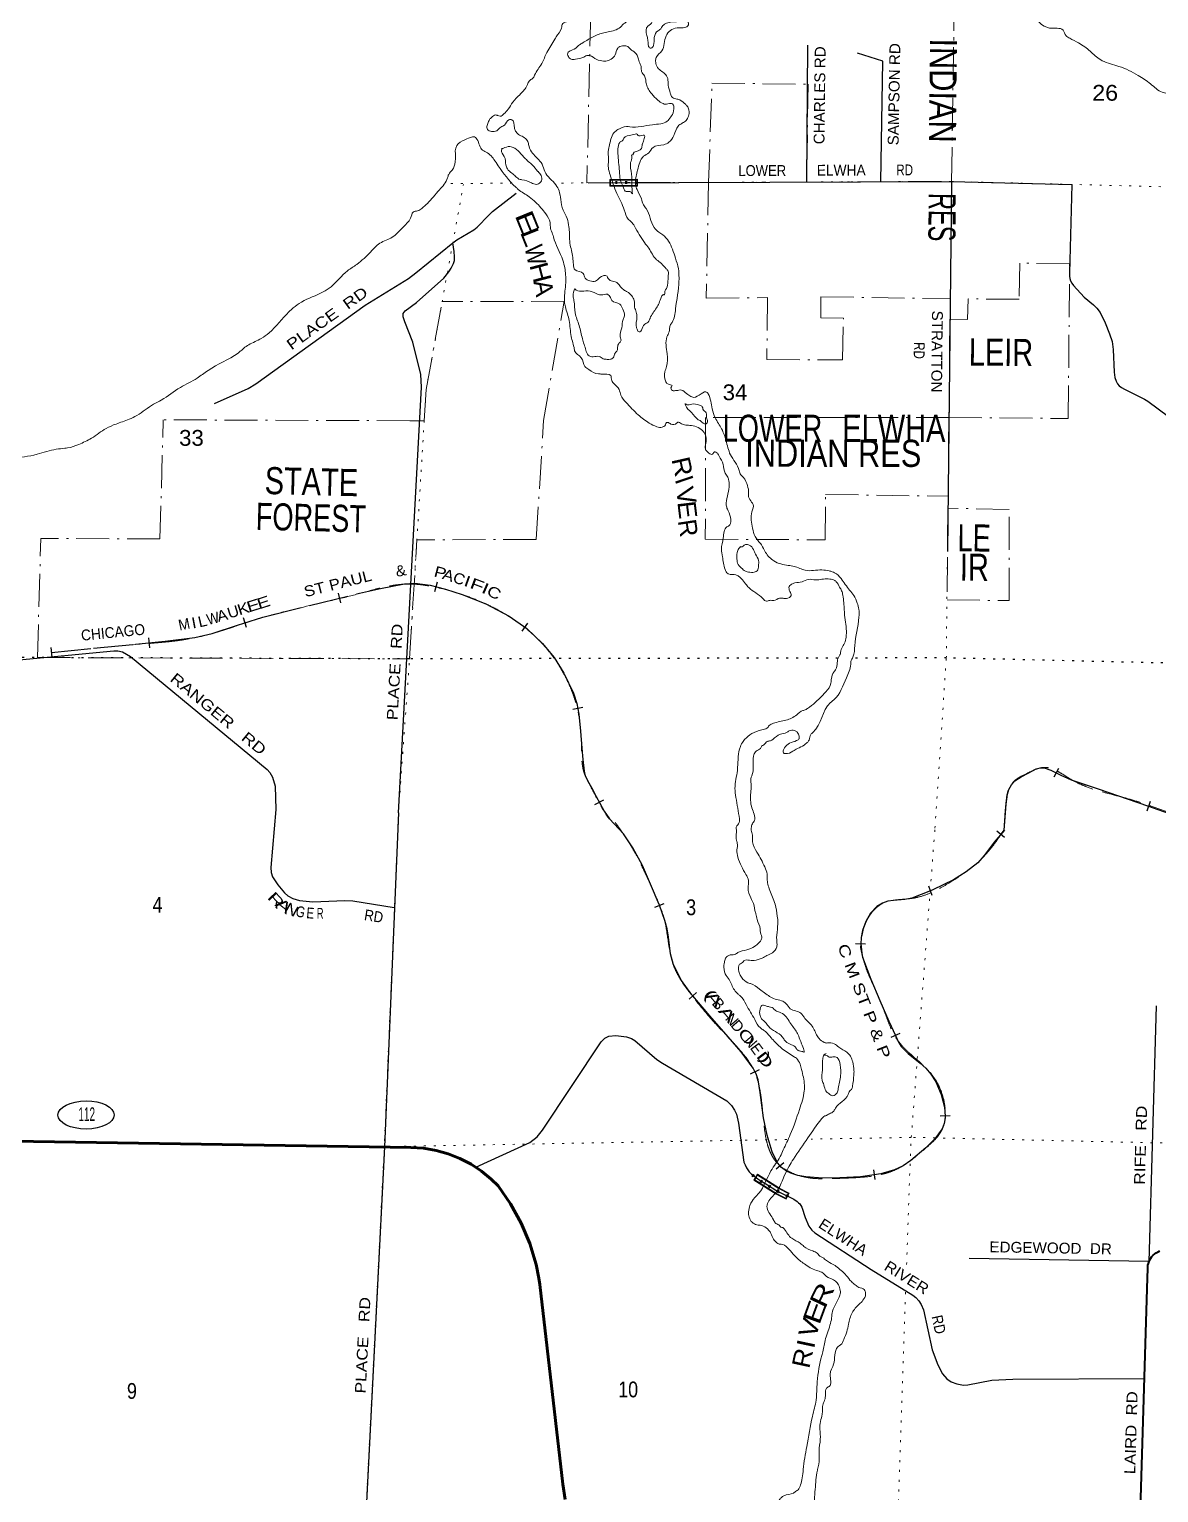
# Model space of a CAD drawing. Header units: feet. Extents: x -739708 to -488887, y 188754 to 379550.
# Drawn here: x -636393 to -623874, y 230921 to 247142 of the extents above; entities that cross this region are included whole.
import ezdxf
from ezdxf.enums import TextEntityAlignment as Align

# ---------------------------------------------------------------- set-up
doc = ezdxf.new("R2010")
doc.units = ezdxf.units.FT
doc.header["$LTSCALE"] = 73
for name, pattern in [('DOT_DASHED', [7.7, 5, -1.2, 0.3, -1.2]), ('DOTTED', [1.5, 0.3, -1.2]), ('LONG_DASHED', [7.5, 6, -1.5])]:
    doc.linetypes.add(name, pattern=pattern)
for name, color, linetype, lineweight in [('17', 7, 'Continuous', 25), ('23', 7, 'Continuous', 70), ('26', 7, 'Continuous', 40), ('29', 7, 'Continuous', 25), ('31', 7, 'Continuous', 13), ('34', 7, 'Continuous', 13), ('39', 7, 'Continuous', 13), ('44', 7, 'DOT_DASHED', 13), ('6', 7, 'DOTTED', 25), ('63', 7, 'Continuous', 25), ('7', 7, 'DOTTED', 13)]:
    doc.layers.add(name, color=color, linetype=linetype, lineweight=lineweight)
for name, color, linetype in [('27', 7, 'Continuous'), ('30', 7, 'Continuous'), ('41', 7, 'Continuous')]:
    doc.layers.add(name, color=color, linetype=linetype)

msp = doc.modelspace()

# ---------------------------------------------------------------- linework, layer by layer
at = {"layer": '17'}
msp.add_ellipse((-635763.08, 235107.96), major_axis=(311.6, 1.27), ratio=0.500121, dxfattribs=at)
at = {"layer": '23'}
msp.add_lwpolyline([(-630451.92, 230844.56), (-630480.54, 231015.92), (-630735.48, 233229.62), (-630743.29, 233297.41), (-630775.73, 233452.23), (-630845.97, 233685.08), (-630940.17, 233909.31), (-631057.28, 234122.47), (-631196.04, 234322.21), (-631271.46, 234396.94), (-631379.31, 234485.72), (-631495.85, 234562.74), (-631619.8, 234627.16), (-631749.81, 234678.26), (-631884.45, 234715.5), (-632022.24, 234738.45), (-632161.68, 234746.88), (-632392.7, 234750.59), (-636578.51, 234817.74)], dxfattribs=at)
at = {"layer": '26'}
msp.add_lwpolyline([(-623817.95, 228889.2), (-624054.87, 229410.51), (-624074.45, 229473.25), (-624094.89, 229567.16), (-624105.41, 229662.7), (-624105.88, 229758.81), (-623998.81, 233302.82), (-623995.81, 233402.17), (-623995.52, 233421.34), (-623993.06, 233442.67), (-623988.39, 233463.63), (-623981.55, 233483.98), (-623972.63, 233503.51), (-623961.71, 233522), (-623948.91, 233539.25), (-623934.39, 233555.07), (-623918.29, 233569.28), (-623900.79, 233581.73), (-623882.09, 233592.28), (-623862.39, 233600.82)], dxfattribs=at)
at = {"layer": '29'}
for p, q in [((-627774.61, 245449.4), (-627762.24, 246967.59)), ((-626170.88, 245455.33), (-626216.03, 241354.89)), ((-623901.66, 236318.69), (-623985.29, 233482.07)), ((-625976.1, 233520.34), (-623985.18, 233485.83))]:
    msp.add_line(p, q, dxfattribs=at)
for points in [[(-626955.2, 245452.15), (-626931.3, 246788.14), (-627213.32, 246875.61)], [(-630197.86, 245440.96), (-626170.5, 245455.32), (-624836.26, 245422.25), (-624864.82, 244439.38), (-624864.63, 244407.34), (-624861.2, 244381.43), (-624851.24, 244353.36), (-624837.67, 244328.91), (-624819, 244303.76), (-624699.54, 244174.17), (-624598.32, 244088.06), (-624559.81, 244050.07), (-624524.12, 244001.13), (-624467.35, 243889.06), (-624418.17, 243767.33), (-624391.09, 243682.42), (-624378.45, 243591.64), (-624366.88, 243340.4), (-624359.88, 243283.11), (-624347.31, 243241.53), (-624330.93, 243210.67), (-624312.83, 243190.75), (-624285.68, 243172.64), (-624252.96, 243152.74), (-624032.31, 243044.07), (-623994.61, 243021.52), (-623765.52, 242848.91)], [(-631699.24, 244776.85), (-631653.83, 244809.64), (-631465.95, 244917.71), (-631426.83, 244947.42), (-631299.37, 245083.34), (-631257.13, 245122.68), (-630996.59, 245326.36)], [(-634340.28, 242992.81), (-633966.63, 243160), (-633879.82, 243211.24), (-632669.54, 244082.49), (-632187.54, 244380.83), (-632107.83, 244440.99), (-631699.24, 244776.85)], [(-632300.93, 238455.39), (-632044.56, 243174.89), (-632053.87, 243316.39), (-632141.84, 243675.31), (-632228.33, 243899.75), (-632249.24, 243953.16), (-632249.24, 243990.4), (-632226.17, 244020.16), (-632099.83, 244112.21), (-631797.3, 244383.73), (-631743.14, 244452.15), (-631717.09, 244493.11), (-631691.97, 244545.25), (-631680.81, 244580.63), (-631679.87, 244619.72), (-631683.42, 244678.77), (-631699.24, 244776.85)], [(-636502.9, 240153.45), (-635455.16, 240251.71), (-635410.5, 240251.71), (-635358.4, 240240.54), (-635269.37, 240189.09), (-633755.19, 238936.72), (-633724.74, 238903.71), (-633696.34, 238853.33), (-633667.94, 238754.44), (-633658, 238493.81)], [(-633658, 238493.81), (-633716.09, 237849.94), (-633710.42, 237796.15), (-633695.45, 237747.46), (-633639.27, 237657.53), (-633564.44, 237571.43), (-633526.03, 237538.13), (-633470.98, 237508.57), (-633396.01, 237485.28), (-633322.01, 237476.33), (-633249.37, 237472.22), (-632893.98, 237486.13), (-632804.61, 237481.54), (-632349.78, 237407.77)], [(-632300.93, 238455.39), (-632455.58, 234756.76), (-632710.1, 229721.04)], [(-631444.18, 234528.59), (-630845.8, 234804.33), (-630761.86, 234865.37), (-630703.63, 234938.44), (-630054.25, 235919.15), (-630015.13, 235959.04), (-629968.34, 235981.51), (-629889.84, 235988.56), (-629773.7, 235974.01), (-629719.43, 235955.29), (-629680.82, 235932.55), (-629438.7, 235723.07), (-629374.95, 235683.55), (-628662.7, 235264.8), (-628609.62, 235213.69), (-628575.93, 235161.26), (-628553.48, 235116.31), (-628533.3, 235016.83), (-628471.26, 234584.55), (-628459.72, 234554.14), (-628443.06, 234520.8), (-628412.93, 234476.41), (-628388.75, 234452.05), (-628318.41, 234401.49), (-628283.78, 234379.02), (-628209.84, 234332.19), (-628117.19, 234276.01), (-628055.42, 234242.29), (-627919.03, 234176.22), (-627881.6, 234150), (-627865.44, 234135.54), (-627853.28, 234121.49), (-627829.2, 234086.33), (-627792.53, 233972.52), (-627750.6, 233876.58), (-627720.65, 233831.64), (-627686.99, 233803.32), (-627060.63, 233397.03), (-626601.34, 233111.63), (-626566.85, 233086.3), (-626533.17, 233046.97), (-626506.97, 233007.64), (-626481.6, 232948.03), (-626385.78, 232504.77), (-626321.69, 232337.21), (-626271.15, 232237.96), (-626222.39, 232181.74), (-626175.71, 232151.81), (-626110.2, 232127.47), (-626039.09, 232114.36), (-625989.55, 232117.05), (-625725.38, 232167.6), (-625490.4, 232178.93), (-624032.57, 232185.47)]]:
    msp.add_lwpolyline(points, dxfattribs=at)
at = {"layer": '31'}
for p, q in [((-629959.34, 245478.46), (-629650.92, 245479.41)), ((-629959.11, 245403.46), (-629959.34, 245478.46)), ((-629650.69, 245404.41), (-629650.92, 245479.41)), ((-629959.12, 245403.46), (-629650.69, 245404.41)), ((-628361.86, 234386.75), (-628321.84, 234450.19)), ((-628350.82, 234389.25), (-628319.34, 234439.15)), ((-628002.65, 234174.45), (-627968.86, 234241.41))]:
    msp.add_line(p, q, dxfattribs=at)
msp.add_lwpolyline([(-629951.14, 245411.48), (-629951.32, 245470.48), (-629658.89, 245471.39), (-629658.71, 245412.39)], close=True, dxfattribs=at)
for points in [[(-628321.84, 234450.19), (-628078.73, 234296.84), (-627968.86, 234241.41)], [(-628319.34, 234439.15), (-628082.67, 234289.87), (-627979.6, 234237.87), (-628006.19, 234185.19)], [(-628361.86, 234386.75), (-628115.71, 234231.5), (-628002.65, 234174.45)], [(-628006.19, 234185.19), (-628111.77, 234238.47), (-628350.82, 234389.25)]]:
    msp.add_lwpolyline(points, dxfattribs=at)
at = {"layer": '31', "linetype": 'DOTTED', "lineweight": 100}
for centre, radius, start, end in [((-629792.4, 240490.07), 4953.7, 88.42144, 91.92994), ((-626761.47, 236693.84), 2772.64, 234.31662, 245.25447)]:
    msp.add_arc(centre, radius, start, end, dxfattribs=at)
at = {"layer": '34', "lineweight": 25}
msp.add_line((-625583.72, 238184.92), (-625669.6, 238254.64), dxfattribs=at)
at = {"layer": '34', "linetype": 'LONG_DASHED'}
for points in [[(-636146.07, 240231.13), (-635213.28, 240322.28), (-634556.79, 240397.43), (-633803.4, 240622.37), (-632765.21, 240879.13), (-632232.46, 240992.05), (-631781.15, 240932.62), (-631076.93, 240634.82), (-630707.06, 240332.76), (-630470.87, 240002.48), (-630304.63, 239549.74), (-630271.05, 239175.19), (-630248.16, 238919.46), (-630149.47, 238709.7), (-630073.19, 238560.85), (-629965.76, 238389.62)], [(-625589.64, 238264.93), (-625569.49, 238553.33), (-625510.93, 238770.53), (-625324.03, 238899.61), (-625143.09, 238960.58), (-624844.9, 238827.32), (-624222.76, 238616.27), (-623544.93, 238381.5), (-622988.42, 238194.42)], [(-625585.71, 238273.39), (-625804.43, 237981.94), (-626147.38, 237711.81), (-626609.34, 237509.05), (-626934.75, 237453.31), (-627117.03, 237249.25), (-627153.2, 236856.65), (-626962.16, 236377.79), (-626758.44, 235922.69), (-626395.31, 235563.82), (-626243.69, 235196.43), (-626272, 234954.21), (-626454.49, 234742.13), (-626802.85, 234496.24), (-627408.86, 234405.67), (-627784.86, 234417.51), (-628102.78, 234576.41), (-628257.11, 235074.39), (-628371.85, 235625.55), (-628648.82, 235970.12), (-629053.43, 236438.5), (-629254.24, 236771.04), (-629350.41, 237261.48), (-629509.15, 237665.2), (-629708.22, 238065.96), (-629913.66, 238374.53)]]:
    msp.add_spline(points, degree=3, dxfattribs=at)
at = {"layer": '39'}
for points in [[(-622625.54, 245166.61), (-622684.92, 245251.97), (-622756.27, 245347.55), (-622806.06, 245394.51), (-622998.98, 245596.39), (-623089.74, 245750.62), (-623159.04, 245848.2), (-623175.03, 245858.47), (-623218.65, 245915.43), (-623314.38, 245995.21), (-623391.94, 246076.76), (-623415.84, 246099.22), (-623487.54, 246166.61), (-623505.21, 246203.09), (-623541.08, 246235.78), (-623571.13, 246250.26), (-623712.48, 246387.02), (-623782.47, 246430.21), (-623834.69, 246444.97), (-623964.52, 246537.28), (-624100.4, 246629.64), (-624314.75, 246731.07), (-624499.37, 246793.85), (-624623.13, 246888.09), (-624633.08, 246898.29), (-624762.91, 246990.58), (-624861.01, 247042.18), (-624900.95, 247070.9), (-624934.44, 247131.74), (-625083.27, 247155.8), (-625303.2, 247295.57), (-625355.43, 247308.32), (-625407.95, 247298.92), (-625452.18, 247307.54), (-625600.19, 247396.03), (-625678.53, 247417.17), (-625784.95, 247448.74), (-625857.48, 247449.66), (-625902.14, 247424.04), (-625952.39, 247434.75), (-625992.39, 247459.43), (-626012.36, 247473.79), (-626062.12, 247522.76), (-626073.78, 247557.15), (-626109.8, 247577.75), (-626170.13, 247588.59), (-626204.48, 247580.98), (-626214.61, 247577.07), (-626256.75, 247591.7), (-626314.42, 247652.87), (-626396.35, 247708.3), (-626486.46, 247753.76), (-626558.72, 247776.83), (-626609.56, 247741.22), (-626631.69, 247743.52), (-626655.08, 247806.26), (-626706.76, 247863.31), (-626742.71, 247889.96), (-626838.66, 247951.61), (-626908.51, 248006.88), (-626922.36, 248027.2), (-626980.38, 248060.17), (-627006.5, 248066.54), (-627091.09, 248071.65), (-627193.35, 248113.24), (-627223.44, 248123.68), (-627275.88, 248120.32), (-627326.69, 248086.72), (-627365.28, 248063.04), (-627421.96, 248043.62), (-627472.38, 248040.23), (-627494.31, 248058.63), (-627564.64, 248075.65), (-627582.75, 248077.89), (-627711.97, 248059.38), (-627774.33, 248068.23), (-627851, 248061.15), (-627873.34, 248047.33), (-627950.04, 248038.24), (-628181.77, 248041.18), (-628218.14, 248033.59), (-628271.02, 247995.97), (-628412.44, 247967.56), (-628469.12, 247948.13), (-628481.24, 247946.27), (-628493.51, 247932.33), (-628538.11, 247910.74), (-628578.54, 247901.18), (-628653.12, 247900.11), (-628665.09, 247910.34), (-628703.26, 247918.88), (-628711.17, 247931.07), (-628729.13, 247945.39), (-628775.36, 247956.05), (-628777.44, 247950.04), (-628836.03, 247938.69), (-628844.27, 247924.69)], [(-629007.45, 247740.98), (-629013.93, 247735.48), (-629038.26, 247723.71), (-629099.67, 247647.94), (-629133.98, 247644.35), (-629154.43, 247620.43), (-629201.16, 247590.81), (-629233.96, 247546.91), (-629262.5, 247521.09), (-629299.51, 247463.15), (-629403.61, 247357.71), (-629453.14, 247265.67), (-629485.78, 247233.86), (-629502.31, 247201.83), (-629534.83, 247180.09), (-629548.27, 247073.51), (-629536.75, 247027.03), (-629531.45, 246968.55), (-629517.75, 246936.15), (-629499.66, 246931.89), (-629475.1, 246961.79), (-629465.9, 247052.32), (-629422.65, 247126.3), (-629402.35, 247138.12), (-629369.53, 247184.04), (-629343.1, 247201.83), (-629316.75, 247213.58), (-629183.54, 247230.03), (-629088.93, 247220.77), (-629085.1, 247204.61), (-629093.47, 247180.54), (-629212.66, 247157.88), (-629334.7, 247068.79), (-629381.11, 246904.2), (-629442.49, 246830.45), (-629448.8, 246810.39), (-629447.36, 246764.04), (-629417.87, 246705.25), (-629330.18, 246627.59), (-629316.48, 246595.18), (-629311.34, 246522.61), (-629288.25, 246435.7), (-629274.63, 246397.25), (-629224.59, 246370.44), (-629182.4, 246359.83), (-629120.54, 246310.7), (-629108.59, 246300.47), (-629084.91, 246259.89), (-629079.32, 246223.56), (-629092.17, 246163.3), (-629120.89, 246123.37), (-629161.51, 246097.7), (-629200.16, 246069.99), (-629247.82, 245965.86), (-629303.19, 245890.02), (-629359.97, 245862.54), (-629479.25, 245831.82), (-629526.34, 245774), (-629583.26, 245734.43), (-629649.66, 245582.19), (-629673.58, 245443.51), (-629671.82, 245423.34), (-629656.44, 245364.73), (-629607.33, 245263.4), (-629586, 245196.65), (-629554.3, 245153.95), (-629468.24, 244945.39), (-629416.49, 244894.38), (-629370.52, 244863.58), (-629263.73, 244703.1), (-629230.68, 244605.99), (-629197.9, 244488.75), (-629191.14, 244385.94), (-629191.54, 244353.71), (-629229.75, 244039.97), (-629267.87, 243893.41), (-629288.4, 243863.46), (-629301.46, 243787.08), (-629324.31, 243732.99), (-629322.63, 243545.64), (-629328.44, 243404.71), (-629347.31, 243346.54), (-629340.55, 243243.73), (-629314.76, 243211.17), (-629268.64, 243192.46), (-629281.05, 243166.43), (-629273.25, 243146.18), (-629255.25, 243135.89), (-629229.03, 243137.57), (-629204.84, 243137.27), (-629178.55, 243144.99), (-629148.4, 243138.57)], [(-629479.15, 243999.56), (-629412.3, 244106.74), (-629385.19, 244178.91), (-629362.75, 244200.78), (-629356.73, 244198.7), (-629348.16, 244238.87), (-629339.93, 244252.86), (-629309.66, 244415.64), (-629311.15, 244457.96), (-629323.01, 244476.23), (-629332.96, 244486.44), (-629386.63, 244545.52), (-629440.5, 244588.51), (-629525.57, 244714.47), (-629573.14, 244777.52), (-629685.71, 244960.24), (-629721.37, 245009.02), (-629753.26, 245037.63), (-629798.31, 245140.93), (-629880.68, 245321.24), (-629954.64, 245529.65), (-629973.83, 245606.44), (-629972.81, 245687), (-629972.63, 245701.1), (-629973.28, 245809.88), (-629958.31, 245878.18), (-629945.64, 245924.34), (-629912.51, 245994.43), (-629867.73, 246030.12), (-629772.57, 246065.16), (-629736.35, 246060.68), (-629486.16, 246083.69), (-629393.31, 246094.6), (-629322.43, 246121.9), (-629304.02, 246143.82), (-629265.05, 246197.72), (-629247.89, 246280.08), (-629253.66, 246302.31), (-629273.58, 246320.7), (-629281.64, 246320.8), (-629346.24, 246311.55), (-629368.34, 246317.87), (-629426.29, 246356.88), (-629493.94, 246426.23), (-629553.04, 246533.73), (-629574.07, 246624.65), (-629605.7, 246673.38), (-629611.06, 246727.84), (-629632.56, 246780.48), (-629640.24, 246810.8), (-629683.59, 246889.91), (-629727.54, 246920.68), (-629759.39, 246951.29), (-629803.62, 246959.91), (-629858.23, 246944.49), (-629870.47, 246932.56), (-629899.62, 246858.4), (-630003.27, 246789.21), (-630027.46, 246789.52), (-630103.79, 246808.61), (-630181.87, 246849.89), (-630222.2, 246848.39), (-630246.56, 246834.59), (-630339.57, 246809.59), (-630385.93, 246810.18), (-630417.81, 246838.78), (-630427.55, 246865.09), (-630398.86, 246903), (-630370.53, 246912.71), (-630303.4, 246962.22), (-630268.83, 246985.95), (-630157.17, 247051.02), (-630039.67, 247099.88), (-629975.02, 247113.16), (-629841.34, 247165.86), (-629792.4, 247211.56), (-629759.93, 247229.28), (-629694.03, 247341.25), (-629626.72, 247404.85), (-629576.06, 247426.36), (-629567.8, 247442.38), (-629539.41, 247456.12), (-629535.24, 247468.15), (-629512.66, 247500.09), (-629469.82, 247541.85), (-629439.49, 247549.52), (-629404.6, 247599.44), (-629357.82, 247633.09), (-629347.47, 247655.11), (-629312.81, 247686.91)], [(-630173.48, 247318.13), (-630175.99, 247317.14), (-630246.75, 247299.91), (-630299.13, 247300.57), (-630299.24, 247292.51), (-630345.78, 247277), (-630422.97, 247229.62), (-630479.69, 247206.17), (-630494.45, 247153.99), (-630554.11, 247058.06), (-630568.54, 247032.05), (-630655.02, 246886.11), (-630713.02, 246761.95), (-630791.2, 246634.02), (-630813.84, 246596.04), (-630832.11, 246586.2), (-630881.46, 246508.27), (-630957.18, 246416.56), (-631032.78, 246334.94), (-631084.16, 246255.01), (-631133.18, 246203.26), (-631173.8, 246177.59), (-631201.89, 246188.02), (-631211.94, 246190.16), (-631224.01, 246192.33), (-631268.69, 246164.7), (-631291.14, 246142.83), (-631301.51, 246118.79), (-631318.19, 246074.68), (-631312.67, 246032.31), (-631268.62, 246009.6), (-631212.1, 246016.94), (-631165.23, 246058.64), (-631124.64, 246080.29), (-631077.57, 246138.1), (-631043.29, 246139.68), (-631016.2, 246050.71), (-631004.55, 246014.31), (-630970.76, 245977.62), (-630916.71, 245948.74), (-630872.88, 245907.9), (-630863.09, 245885.62), (-630853.55, 245843.19), (-630814.19, 245768.17), (-630760.49, 245711.09), (-630708.91, 245645.98), (-630679.7, 245565.04), (-630554.6, 245416.41), (-630521.17, 245351.52), (-630502.21, 245256.61), (-630475.49, 245137.43), (-630430.29, 245046.21), (-630411.33, 244951.31), (-630406.2, 244878.73), (-630406.45, 244858.58), (-630399.5, 244769.87), (-630369.22, 244614.38), (-630362.15, 244535.74), (-630342.76, 244475.06), (-630254.58, 244435.68), (-630231.03, 244385.02), (-630179.02, 244354.15), (-630116.61, 244349.33), (-630069.76, 244389.02), (-629988.96, 244404.11), (-629977.18, 244379.79), (-629943.23, 244355.18), (-629887, 244338.36), (-629873.03, 244328.11), (-629803.45, 244252.7), (-629765.42, 244232.08), (-629715.6, 244187.13), (-629688.02, 244136.42), (-629682.89, 244063.84), (-629665.49, 244005.21), (-629658.04, 243956.77), (-629661.63, 243831.94), (-629649.87, 243805.6), (-629639.97, 243791.37), (-629623.89, 243787.15), (-629605.51, 243807.05)], [(-629521.78, 242774.69), (-629643.52, 242868.89), (-629778.82, 243007.57), (-629834.27, 243084.82), (-629855.62, 243149.55), (-629909.26, 243210.66), (-629936.99, 243249.27), (-629948.39, 243303.81), (-630048.96, 243319.18), (-630065.06, 243321.39), (-630085.21, 243321.65), (-630191.42, 243369.33), (-630233.3, 243404.11), (-630274.39, 243501.3), (-630347.99, 243578.78), (-630351.76, 243598.97), (-630386.31, 243736.38), (-630408.26, 243913.92), (-630450.68, 244065.52), (-630460.03, 244124.05), (-630447.64, 244307.19), (-630448.19, 244424.03), (-630457.35, 244496.65), (-630478.46, 244581.52), (-630583.99, 244842.71), (-630591.7, 244871), (-630615.07, 244935.76), (-630620.3, 245000.28), (-630667.47, 245095.55), (-630780.71, 245225.89), (-630852.51, 245285.22), (-630972.39, 245367.32), (-631000.3, 245391.83), (-631194.8, 245629.97), (-631242.3, 245699.06), (-631341.93, 245788.95), (-631367.98, 245801.37), (-631430.91, 245925.03), (-631466.86, 245951.68), (-631480.98, 245949.84), (-631564.03, 245916.65), (-631655.51, 245853.35), (-631669.2, 245726.63), (-631671.9, 245672.27), (-631705.27, 245582.05), (-631744.17, 245534.2), (-631756.76, 245494.08), (-631847.09, 245362.27), (-631979.97, 245212.89), (-632041.12, 245157.26), (-632089.84, 245129.67), (-632136.36, 245116.16), (-632165.41, 245050.07), (-632206.42, 244994.18), (-632263.62, 244932.46), (-632385.86, 244827.25), (-632521.72, 244760.49), (-632574.74, 244710.8), (-632607.41, 244676.98), (-632762.34, 244535.92), (-632866.02, 244464.72), (-633047.6, 244287.75), (-633134.98, 244230.44), (-633376.2, 244118.67), (-633467.71, 244053.36), (-633514.61, 244009.64), (-633735.18, 243776.76), (-633820.59, 243715.4), (-633960.53, 243644.66), (-634015.42, 243607.08), (-634045.99, 243579.27), (-634078.57, 243553.49), (-634411.49, 243360.3), (-634531.47, 243275.21), (-634718.15, 243172.82), (-634929.5, 243032.49), (-635014.73, 242985.23), (-635199.66, 242862.68), (-635286.85, 242819.46), (-635430.6, 242766.9), (-635540.04, 242717.92), (-635702.62, 242609.19), (-635844.55, 242540.48), (-635967.97, 242501.76), (-635998.24, 242498.11), (-636093.09, 242487.22), (-636305.39, 242431.49), (-636590.15, 242382.72), (-636810.16, 242355.29), (-637122.45, 242361.23), (-637227.2, 242364.58), (-637364.49, 242344.16), (-637568.02, 242344.7), (-637670.71, 242352.04), (-637702.83, 242362.52), (-637884.07, 242372.86), (-637986.6, 242392.28)], [(-629707.42, 245317.04), (-629735.3, 245343.57), (-629789.68, 245346.28), (-629801.44, 245372.61), (-629836.67, 245455.64), (-629849.66, 245544.44), (-629867.32, 245742.06), (-629847.36, 245886.84), (-629835.12, 245898.77), (-629822.97, 245902.65), (-629804.44, 245934.64), (-629709.26, 245971.71), (-629652.79, 245975.02), (-629648.83, 245968.92), (-629636.84, 245960.72), (-629578.3, 245968.03), (-629595.62, 245873.58), (-629597.71, 245867.56), (-629602.09, 245839.41), (-629620.63, 245807.42), (-629697.81, 245760.06), (-629699.92, 245752.03), (-629714.06, 245750.19), (-629714.28, 245732.07), (-629727.24, 245663.74), (-629716.72, 245538.73), (-629712.5, 245393.64), (-629707.42, 245317.04)], [(-631145.1, 245821.88), (-631158.79, 245802.42), (-631127.84, 245730.72), (-631110.58, 245639.55), (-631093.66, 245595.4), (-631043.52, 245548.74), (-631001.74, 245510.31), (-630951.71, 245477.48), (-630932.32, 245474.85), (-630826.94, 245439.65), (-630771.49, 245423.46), (-630749.4, 245429.15), (-630716.45, 245462.6), (-630719.63, 245520.67), (-630753.15, 245564.68), (-630758.72, 245570.18), (-630814.54, 245636.17), (-630861.87, 245677.32), (-630942.71, 245762.5), (-631012.31, 245822.85), (-631051.16, 245839.17), (-631084.38, 245841.69), (-631156.16, 245821.8), (-631158.93, 245821.78)], [(-630347.35, 244269.66), (-630364.51, 244187.3), (-630355.1, 244134.8), (-630342.72, 243997.68), (-630298.09, 243860.15), (-630261.66, 243712.64), (-630222.97, 243585.25), (-630197.46, 243530.54), (-630141.26, 243511.7), (-630076.7, 243516.93), (-630032.71, 243490.18), (-629986.44, 243483.55), (-629952.16, 243485.13), (-629921.74, 243500.86), (-629898.91, 243552.95), (-629876.39, 243580.86), (-629871.88, 243619.07), (-629857.24, 243661.19), (-629834.75, 243687.09), (-629842.22, 243733.51), (-629824.83, 243834.01), (-629811.6, 243924.48), (-629796.99, 243964.58), (-629814.17, 244041.33), (-629845.75, 244094.11), (-629933.89, 244135.51), (-629949.61, 244167.94), (-629985.43, 244204.65), (-630054.03, 244197.46), (-630118.26, 244218.42), (-630132.29, 244224.64), (-630176.44, 244239.3), (-630273.18, 244238.51), (-630343.42, 244261.56), (-630347.35, 244269.66)], [(-629605.51, 243807.05), (-629570.42, 243873.08), (-629544.54, 243888.25), (-629513.24, 243932.78), (-629511.13, 243940.81), (-629479.15, 243999.56)], [(-629148.4, 243138.57), (-629094.56, 243093.57), (-629048.54, 243066.79), (-629030.46, 243062.54), (-628878.62, 243117.01), (-628868.74, 243102.78), (-628822.47, 242935.02), (-628789.47, 242835.9), (-628718.47, 242712.13), (-628669.7, 242584.61), (-628621.31, 242426.88), (-628524.79, 242250.43), (-628507.24, 242203.88), (-628497.26, 242195.7), (-628439.94, 242106.33), (-628420.86, 242021.5), (-628419.63, 241959.04), (-628386.11, 241900.2), (-628370.3, 241875.83), (-628383.43, 241793.41), (-628375.64, 241612.03), (-628348.57, 241521.05), (-628277.2, 241427.49), (-628231.9, 241344.34), (-628138.39, 241248.48), (-627979.8, 241200.14), (-627915.45, 241189.25), (-627791.05, 241145.37), (-627607.63, 241149.08), (-627527.15, 241137.99), (-627493, 241129.5), (-627466.93, 241119.1), (-627395.22, 241053.74), (-627300.12, 240923.62), (-627254.48, 240866.64), (-627215.25, 240781.54), (-627197.99, 240712.84), (-627197.09, 240624.21), (-627243.36, 240310.58), (-627263.1, 240183.93), (-627285.9, 240133.86), (-627288.29, 240103.68), (-627336.51, 239955.24), (-627474.61, 239711.26), (-627499.04, 239691.43), (-627513.29, 239679.52), (-627706.91, 239347.63), (-627729.35, 239325.76), (-627750.29, 239263.58), (-627770.79, 239235.64), (-627805.41, 239207.88), (-627878.45, 239168.53), (-627929.19, 239138.96), (-628012.14, 239113.83), (-628034.21, 239122.16), (-628035.94, 239144.34), (-628021.4, 239178.4), (-627966.37, 239228.06), (-627887.41, 239257.27), (-627860.93, 239279.09), (-627862.47, 239317.38), (-627866.37, 239327.5), (-627880.17, 239351.84), (-627912.18, 239370.38), (-627968.67, 239365.05), (-627999.12, 239347.31), (-628067.88, 239328.04), (-628151.23, 239270.69), (-628177.63, 239254.91), (-628213.96, 239249.33), (-628254.79, 239207.55), (-628275.07, 239197.74), (-628281.29, 239183.72), (-628299.71, 239161.8), (-628344.42, 239132.15), (-628365.15, 239086.09), (-628384, 238868.79), (-628392.3, 238850.77), (-628393.19, 238780.28), (-628399.22, 238621.23), (-628388.27, 238530.46), (-628349.78, 238386.96), (-628349.83, 238382.94)], [(-629124, 242995.66), (-629120.23, 242975.47), (-629052.73, 242894.04), (-628977.15, 242814.52), (-628957.13, 242804.2), (-628891.06, 242769.12), (-628874.67, 242791.07), (-628882.32, 242823.39), (-628891.56, 242889.98), (-628925.28, 242932.71), (-628933.04, 242956.97), (-628963.03, 242975.49), (-629049.55, 242986.65), (-629077.86, 242978.96), (-629124.08, 242989.62)], [(-628521.01, 238391.15), (-628560.35, 238627.31), (-628571.18, 238728.15), (-628544.49, 238927.22), (-628534.5, 239080.17), (-628510.94, 239190.66), (-628479.98, 239248.67), (-628447.26, 239286.53), (-628359.84, 239347.86), (-628242.49, 239384.64), (-628216.17, 239394.37), (-628191.61, 239424.28), (-628144.94, 239449.87), (-628005.45, 239484.36), (-627885.81, 239543.27), (-627818.72, 239590.75), (-627802.54, 239594.58), (-627766.03, 239614.25), (-627605.06, 239753.21), (-627564.22, 239797), (-627506.55, 239894.96), (-627501.86, 239947.27), (-627476.82, 240015.43), (-627452.21, 240049.37), (-627420.24, 240187.94), (-627403.79, 240213.91), (-627401.49, 240236.04), (-627349.62, 240354.23), (-627343.2, 240384.35), (-627336.06, 240470.87), (-627357.7, 240672.57), (-627359.33, 240702.8), (-627375.35, 240870.19), (-627388.86, 240918.7), (-627410.51, 240959.25), (-627448.05, 241018.15), (-627472.01, 241036.58), (-627538.35, 241049.51), (-627606.9, 241046.35), (-627677.53, 241039.19), (-627758.07, 241044.24), (-627826.91, 241018.93), (-627905.67, 241005.83), (-627931.99, 240996.09), (-627968.63, 240966.35), (-627963.28, 240911.89), (-627947.74, 240865.37), (-628000.54, 240833.81), (-628030.76, 240834.19), (-628044.84, 240836.39), (-628077.08, 240836.8), (-628139.87, 240811.41), (-628184.19, 240811.98), (-628222.61, 240802.39), (-628260.53, 240831.06), (-628418.19, 240953.92), (-628451.96, 240992.62), (-628473.77, 241021.09), (-628561.51, 241094.73), (-628641.98, 241105.81), (-628649.99, 241109.95), (-628679.66, 241154.63), (-628710.12, 241296.02), (-628721.17, 241378.74), (-628701.46, 241503.38), (-628659.61, 241625.71), (-628641.35, 241635.55), (-628645.29, 241802.78), (-628662.9, 241845.3), (-628638.22, 242044.39), (-628639.04, 242139.08), (-628650.65, 242177.49), (-628680.31, 242222.18), (-628701.26, 242319.13), (-628746.46, 242410.35), (-628754.32, 242426.56), (-628782.17, 242455.11), (-628796.23, 242459.32), (-628818.72, 242433.42), (-628860.9, 242444.03), (-628900.45, 242504.95), (-628891.54, 242571.32), (-628900.63, 242649.98), (-628918.39, 242680.43), (-629054.53, 242750.64), (-629116.95, 242755.45), (-629163.12, 242770.15), (-629205.23, 242786.79), (-629217.47, 242774.86), (-629280.06, 242765.58), (-629318.12, 242784.2), (-629328.22, 242782.31), (-629340.64, 242756.28), (-629361.02, 242738.41), (-629377.23, 242730.56), (-629437.6, 242737.37), (-629521.78, 242774.69)], [(-628509.17, 241410.29), (-628539.98, 241364.35), (-628549.2, 241271.82), (-628535.89, 241209.21), (-628488.14, 241160.27), (-628468.22, 241141.88), (-628436.13, 241129.38), (-628371.73, 241122.52), (-628325.16, 241140.06), (-628310.34, 241196.28), (-628309.63, 241252.67), (-628342.97, 241325.59), (-628366.52, 241376.25), (-628412.25, 241425.18), (-628454.51, 241429.74), (-628505.22, 241404.2), (-628517.28, 241406.37)], [(-628525.06, 238348.83), (-628540.19, 238323.98), (-628550.54, 238312.11), (-628553.98, 238249.67), (-628559.11, 238201.38), (-628550.46, 238138.68), (-628544.79, 238122.41), (-628550.57, 238045.91), (-628538.3, 237964.97), (-628500.25, 237865.29), (-628449.94, 237773.41), (-628421.18, 237708.23), (-628425.13, 237623.62), (-628395.38, 237514.05), (-628366.57, 237450.88), (-628342.64, 237351.53), (-628338.88, 237339.35), (-628326.25, 237274.53), (-628290.31, 237170.88), (-628290.81, 237148.71), (-628274.3, 237077.74), (-628283.18, 237041.65), (-628305.94, 237015.95), (-628353.2, 236976.67), (-628438.75, 236938.25), (-628538.22, 236908.21), (-628572.97, 236886.81), (-628607.32, 236883.55), (-628664.29, 236860.63), (-628681.05, 236832.76), (-628690.12, 236788.6), (-628692.55, 236770.51), (-628678.68, 236671.38), (-628635.78, 236607.91), (-628577.91, 236493.67), (-628536.61, 236448.37), (-628508.9, 236425.57), (-628446.54, 236331.4), (-628351.54, 236165.93), (-628289.13, 236073.77), (-628253.42, 236048.78), (-628213.9, 236013.61), (-628156.94, 235947.8), (-628149.07, 235939.55), (-628042.52, 235838.35), (-627909.45, 235750.66), (-627889.62, 235736.1), (-627848.78, 235670.65), (-627831.98, 235611.8), (-627801.69, 235437.68), (-627803.11, 235375.19), (-627856.21, 235168.67), (-627957.3, 234890.62), (-628035.76, 234720.97), (-628069.69, 234647.11), (-628172.1, 234488.08), (-628306.75, 234241.03), (-628352.23, 234191.64), (-628404.58, 234106.09), (-628420.29, 234035.87), (-628420.61, 234021.76), (-628417.28, 233991.43), (-628390.49, 233928.32), (-628368.74, 233909.68), (-628314.84, 233886.29), (-628292.68, 233885.79), (-628224.78, 233858.05), (-628171.81, 233794.35), (-628145.02, 233731.23), (-628105.6, 233692.03), (-628081.74, 233677.38), (-628059.58, 233676.89), (-627987.96, 233634.94), (-627861.96, 233503.06), (-627852.07, 233494.77), (-627800.51, 233457.31), (-627667.12, 233383.73), (-627609.1, 233364.28), (-627537.87, 233306.22), (-627501.92, 233291.3), (-627424.82, 233225.04), (-627404.03, 233164.08), (-627402.61, 233137.83), (-627415.85, 233087.71), (-627494.44, 232912), (-627499.67, 232859.69), (-627517.67, 232777.42), (-627571.95, 232607.23), (-627601.37, 232466.72), (-627607.96, 232442.67), (-627659, 232149.39), (-627662.59, 232080.9), (-627671.66, 231948.01), (-627712.07, 231767.42), (-627774.15, 231432.05)], [(-628371.9, 238344.62), (-628389.53, 238300.44), (-628388.62, 238252.01), (-628375.76, 238197.27), (-628375.17, 238134.75), (-628327.37, 238020.73), (-628240.37, 237857.45), (-628213.96, 237778.21), (-628213.14, 237725.75), (-628206.42, 237667.11), (-628183.8, 237598.04), (-628126.81, 237445.51), (-628101.63, 237311.85), (-628095.18, 237241.12), (-628101.05, 237160.58), (-628101.42, 237144.46), (-628108.43, 237102.26), (-628104.87, 236993.28), (-628107.34, 236973.17), (-628155.24, 236905.68), (-628216.43, 236874.78), (-628269.46, 236847.74), (-628358.76, 236821.51), (-628391.04, 236820.21), (-628463.58, 236821.84), (-628498.57, 236790.36), (-628518.99, 236778.72), (-628526.88, 236698.23), (-628511.67, 236657.56), (-628482.42, 236614.55), (-628406.91, 236566.47), (-628398.9, 236564.28), (-628297.47, 236503.51), (-628186.43, 236422.38), (-628126.63, 236392.8), (-628054.46, 236375.04), (-628004.82, 236341.67), (-627957.71, 236286.16), (-627839.94, 236235.12), (-627816.36, 236208.38), (-627794.93, 236175.63), (-627725.97, 236105.51), (-627665.95, 235997.28), (-627638.7, 235954.32), (-627581.19, 235912.7), (-627559.17, 235906.16), (-627547.08, 235905.88), (-627470.65, 235898.12), (-627421.16, 235858.7), (-627329.66, 235804.21), (-627290.38, 235758.96), (-627265.62, 235695.88), (-627251.66, 235600.79), (-627252.85, 235548.38), (-627267.7, 235427.72), (-627280.66, 235389.7), (-627297.15, 235373.93), (-627316.2, 235334.02), (-627456.71, 235183.91), (-627475.59, 235152.07), (-627498.21, 235132.41), (-627547.11, 235109.3), (-627555.31, 235103.44), (-627573.58, 235097.79), (-627610.59, 235066.36), (-627762.6, 234853.99), (-627923.21, 234617.61), (-627971.35, 234540.05), (-628024.2, 234432.33), (-628096.24, 234278.66), (-628139.89, 234221.16), (-628185.36, 234171.76), (-628215, 234109.92), (-628215.74, 234077.67), (-628144.12, 233946.99), (-628140.29, 233938.83), (-628116.84, 233906.04), (-628077.05, 233882.97), (-628063.36, 233864.51), (-628041.29, 233859.99), (-628025.49, 233845.51), (-627941.2, 233740.78), (-627847.7, 233686.25), (-627806.17, 233651.03), (-627708.55, 233600.45), (-627658.73, 233575.12), (-627641.05, 233554.57), (-627587.43, 233519.08), (-627545.86, 233485.88), (-627460.24, 233439.59), (-627452.31, 233433.37), (-627337.75, 233329.97), (-627280.84, 233262.14), (-627237.34, 233224.86), (-627199.71, 233195.78), (-627137.75, 233172.22), (-627128.09, 233153.85)], [(-628521.01, 238391.15), (-628518.98, 238378.16), (-628521.55, 238360.4), (-628525.06, 238348.83)], [(-628349.82, 238383.06), (-628358.17, 238365.54), (-628371.9, 238344.62)], [(-628279.99, 236315.88), (-628298.04, 236243), (-628292.78, 236208.59), (-628275.42, 236173.92), (-628231.97, 236134.63), (-628200.7, 236091.57), (-628046.17, 235973.16), (-628036.41, 235958.83), (-628012.92, 235928.05), (-627927.34, 235879.75), (-627907.47, 235867.21), (-627884.03, 235834.41), (-627856.18, 235817.66), (-627830.08, 235813.03), (-627820.06, 235810.79), (-627814.1, 235806.63), (-627832.18, 235897.78), (-627893.53, 236036.29), (-627971.59, 236148.96), (-628016.56, 236210.46), (-628078.19, 236248.15), (-628120.14, 236265.23), (-628159.7, 236298.37), (-628191.76, 236307.16), (-628229.8, 236318.1), (-628276.1, 236321.15), (-628280.27, 236315.19)], [(-627588.4, 235773.71), (-627544.3, 235762.64), (-627528.45, 235750.18), (-627486.1, 235751.25), (-627439.9, 235744.16), (-627405.43, 235664.74), (-627400.12, 235543.62), (-627425.55, 235401.01), (-627438.75, 235352.9), (-627485.82, 235321.7), (-627531.66, 235344.9), (-627563.26, 235373.85), (-627585.86, 235442.92), (-627604.91, 235491.74), (-627600.27, 235606.59), (-627600.04, 235616.67), (-627602.42, 235689.32), (-627595.27, 235737.56), (-627574.06, 235783.47), (-627559.82, 235789.2)], [(-627128.09, 233153.85), (-627122.73, 233123.48), (-627152.55, 233053.56), (-627195.88, 233010.17), (-627272.63, 232915.1), (-627311.8, 232788.93), (-627331.86, 232704.68), (-627364.01, 232620.7), (-627399.64, 232561), (-627413.94, 232553.26), (-627472.61, 232367.03), (-627477.1, 232346.96), (-627515.99, 232232.89), (-627527.13, 232098.03), (-627545.49, 232088.36), (-627572.62, 231959.9), (-627594.01, 231905.93), (-627602.67, 231791.18), (-627624.66, 231711.01), (-627628.65, 231624.39), (-627625.14, 231513.39), (-627638.25, 231380.59), (-627636.15, 231295.86), (-627654.94, 231179.31), (-627657.19, 231169.28), (-627682.16, 230958.1), (-627688.77, 230845.32), (-627684.89, 230750.45), (-627679.48, 230722.09), (-627646.48, 230666.91), (-627649.55, 230620.6), (-627667, 230562.5), (-627683.67, 230538.68), (-627741, 230499.64), (-627801.9, 230480.84), (-627945.92, 230441.72), (-628070.75, 230448.55), (-628117.27, 230441.53), (-628196.53, 230413.06), (-628294.44, 230362.82), (-628310.65, 230359.15), (-628389.82, 230334.72), (-628489.79, 230282.51), (-628675.57, 230179.8), (-628734.83, 230144.83), (-628804.85, 230079.85), (-628886.09, 229964.71), (-628964.81, 229871.7), (-628994.63, 229801.78), (-629025.68, 229766.18), (-629066.66, 229736.86), (-629203.14, 229617.76)], [(-627774.15, 231432.05), (-627814.19, 231178.85), (-627824.42, 231084.3), (-627844.29, 231008.11), (-627871.74, 230954.28), (-627890.19, 230940.58), (-627922.98, 230917.12), (-628028.48, 230887.21), (-628059.21, 230865.72), (-628069.56, 230853.86), (-628145.95, 230774.91), (-628209.5, 230727.94), (-628244.81, 230682.35), (-628269.32, 230668.78), (-628308.06, 230649.49), (-628367.63, 230600.41), (-628407.11, 230548.86), (-628590.09, 230480.37), (-628657.46, 230443.56), (-628810.14, 230289.69), (-628962.96, 230129.77), (-629106.66, 230016.04), (-629152.55, 229948.5), (-629189.5, 229919.08), (-629229.16, 229859.47), (-629286.86, 229804.3), (-629293.04, 229798.39), (-629359.36, 229709.08)]]:
    msp.add_spline(points, degree=3, dxfattribs=at)
at = {"layer": '44'}
for p, q in [((-627774.61, 245449.4), (-626170.5, 245455.32)), ((-630464.25, 244126.76), (-631816.22, 244124.23)), ((-630692.09, 242806.33), (-630464.25, 244126.76)), ((-634944.3, 241493.46), (-634906.75, 242813.34)), ((-630773.45, 241486.17), (-630692.09, 242806.33)), ((-636302.25, 240178.31), (-636264.7, 241498.19)), ((-634944.3, 241493.46), (-636264.7, 241498.19)), ((-632178.12, 240163.55), (-632096.11, 241483.7)), ((-630773.45, 241486.17), (-632096.11, 241483.7)), ((-636302.25, 240178.31), (-632178.12, 240163.55))]:
    msp.add_line(p, q, dxfattribs=at)
for points in [[(-626183.38, 244154.86), (-626170.5, 245455.32), (-626137.6, 247585.83)], [(-630170.08, 247319.54), (-630211.87, 245441.23), (-628862.86, 245444.86), (-628888.3, 244163.24), (-628209.58, 244167.58), (-628217.41, 243481.23), (-627379.81, 243477.4), (-627367.73, 243940.81), (-627619.32, 243945.38), (-627617.54, 244177.16), (-626183.38, 244154.86)], [(-626208.74, 241965.28), (-626199.24, 242839.49), (-624876.19, 242827.7), (-624862.62, 244543.05), (-625412.02, 244550.29), (-625421.1, 244148.87), (-625987.68, 244153.61), (-625992.79, 243924.93), (-626187.69, 243928.18)], [(-632014.74, 242803.86), (-631993.42, 243149.84), (-631816.22, 244124.23)], [(-626187.69, 243928.18), (-626199.24, 242839.49), (-628896.62, 242840.54), (-628899.63, 241489.6), (-627570.77, 241482.96), (-627565.69, 241986.7), (-626208.74, 241965.28)], [(-632014.74, 242803.86), (-632175.86, 242803.56), (-634906.75, 242813.34)], [(-626210.18, 241833.29), (-626220.81, 240817.53), (-625533.56, 240809.36), (-625533.56, 241820.16), (-626209.16, 241833.75)]]:
    msp.add_lwpolyline(points, dxfattribs=at)
msp.add_lwpolyline([(-628862.86, 245444.86), (-628826.15, 246546.48), (-627761.27, 246532.69), (-627774.61, 245449.4)], close=True, dxfattribs=at)
at = {"layer": '6'}
for p, q in [((-626227.06, 240174.68), (-627239.94, 240172.79)), ((-620980.99, 240051.5), (-626228.39, 240173.94))]:
    msp.add_line(p, q, dxfattribs=at)
msp.add_lwpolyline([(-627432.87, 240172.42), (-632178.12, 240163.55), (-637623.37, 240183.04), (-642860.45, 240187.56)], dxfattribs=at)
at = {"layer": '63'}
for p, q in [((-632937.61, 240785.07), (-632963.83, 240892.53)), ((-631895.88, 240910.46), (-631867.87, 241017.46)), ((-633986.77, 240511.68), (-634019.99, 240617.18)), ((-630929.61, 240469.22), (-630865.89, 240559.64)), ((-636140.06, 240180.98), (-636150.82, 240291.06)), ((-635057.34, 240286.93), (-635068.21, 240397.01)), ((-630366.27, 239607.1), (-630257.41, 239626.69)), ((-624986.38, 238949.52), (-625036.33, 238850.83)), ((-630123.99, 238549.1), (-630025.83, 238600.08)), ((-623970.71, 238581.85), (-624007.14, 238477.41)), ((-626384.03, 237541.13), (-626423.54, 237644.45)), ((-629459.87, 237412.5), (-629356.08, 237450.74)), ((-627123.1, 236999.81), (-627233.57, 237005.41)), ((-629080.13, 236392.11), (-628996.29, 236464.25)), ((-626743.96, 236011.52), (-626844.31, 235964.99)), ((-628397.33, 235563.48), (-628298.34, 235612.84)), ((-626187.17, 235100.2), (-626297.57, 235093.4)), ((-628115.36, 234512.26), (-628029.99, 234582.6)), ((-627017.84, 234392.32), (-627033.56, 234501.81))]:
    msp.add_line(p, q, dxfattribs=at)
at = {"layer": '63', "linetype": 'LONG_DASHED'}
for points in [[(-636146.47, 240235.21), (-635680.08, 240280.79), (-635213.68, 240326.36), (-634885, 240358.81), (-634557.51, 240401.47), (-634366.5, 240445.01), (-634086.23, 240537.6), (-633804.52, 240626.32), (-633286.07, 240756.24), (-632766.15, 240883.12), (-632500.03, 240944.14), (-632232.99, 240996.12), (-632120.14, 241003.73), (-631949.69, 240980.98), (-631780.02, 240936.56), (-631595.37, 240878.82), (-631330.56, 240773.53), (-631074.78, 240638.32), (-630878.59, 240500.06), (-630704.06, 240335.57), (-630574.4, 240177.96), (-630467.27, 240004.45), (-630360.42, 239782.93), (-630321.85, 239668.51), (-630300.56, 239550.29), (-630283.75, 239362.84), (-630266.97, 239175.55), (-630255.57, 239047.69), (-630244.1, 238920.13), (-630230.81, 238865.39), (-630190.56, 238788.14), (-630145.87, 238711.66), (-630108.08, 238636.93), (-630069.57, 238562.78), (-630021.01, 238473.87), (-629960.5, 238389.31)], [(-625585.43, 238266.46), (-625565.41, 238552.92), (-625551.11, 238663.22), (-625534.52, 238716.43), (-625507.51, 238768.21), (-625469.84, 238811.87), (-625400.43, 238857.59), (-625322.18, 238895.95), (-625231.5, 238943.01), (-625187.05, 238957.15), (-625143.82, 238956.49), (-625070.3, 238930.8), (-625010.06, 238900.3)], [(-625010.07, 238900.31), (-624959.81, 238874.87), (-624846.41, 238823.5), (-624535.15, 238718.31), (-624224.1, 238612.39), (-623987.65, 238529.93)], [(-623987.67, 238529.94), (-623885.43, 238494.29), (-623546.25, 238377.62), (-623000.92, 238194.29)], [(-629409, 237432.39), (-629421.49, 237466.29), (-629505.39, 237666.83), (-629597.19, 237872.03), (-629704.71, 238068.09), (-629807.53, 238222.52), (-629960.64, 238389.31)], [(-625585.26, 238266.46), (-625698.35, 238130.13), (-625807.6, 237984.55), (-625879.67, 237904.35), (-626007.98, 237803.46), (-626149.38, 237715.39), (-626376.48, 237602.48), (-626404.56, 237591.74)], [(-626404.54, 237591.75), (-626610.52, 237512.99), (-626689.51, 237495.63), (-626813.41, 237486.84), (-626875.64, 237477.54), (-626936.5, 237457.05), (-626996.9, 237419.87), (-627068.26, 237344.38), (-627120.77, 237250.97), (-627156.86, 237152.54), (-627173.88, 237076.8), (-627177.68, 237001.48)], [(-629039.45, 236428.53), (-629050.2, 236441.04), (-629163.39, 236598.79), (-629250.4, 236772.52), (-629283.74, 236892.42), (-629308.04, 237079.18), (-629322.32, 237172.21), (-629346.5, 237262.72), (-629409.01, 237432.41)], [(-627177.68, 237001.5), (-627179.6, 236963.73), (-627157.15, 236855.49), (-627064.82, 236615.19), (-626965.94, 236376.19), (-626866.93, 236146.91), (-626793.03, 235987.56)], [(-628348.95, 235588.81), (-628368.34, 235627.7), (-628500.68, 235806.62), (-628645.73, 235972.81), (-628848.33, 236206.4), (-629039.46, 236428.55)], [(-626793.04, 235987.57), (-626762.06, 235920.74), (-626728.69, 235866.9), (-626651.93, 235788.09), (-626517.67, 235683.8), (-626453.65, 235627.34), (-626398.66, 235561.44), (-626346.06, 235473.77), (-626286.23, 235336.69), (-626247.76, 235195.76), (-626241.59, 235095.75)], [(-628073.91, 234547.82), (-628099.32, 234578.65), (-628159.36, 234699.95), (-628212.21, 234886.07), (-628253.07, 235075.09), (-628290.15, 235357.31), (-628314.34, 235496.68), (-628336.42, 235563.67), (-628348.95, 235588.83)], [(-626241.59, 235095.77), (-626240.29, 235074.68), (-626251.54, 235014.12), (-626275.6, 234956.22), (-626357.34, 234842.65), (-626457.26, 234745.15), (-626620.41, 234604.71), (-626707.3, 234546.01), (-626804.31, 234500.09), (-626954.15, 234456.63), (-627026.69, 234446.21)], [(-627026.67, 234446.21), (-627180.89, 234424.06), (-627409.02, 234409.77), (-627596.63, 234406.44), (-627784.33, 234421.58), (-627873.71, 234437.84), (-627950.61, 234462.36), (-628001.4, 234485.85), (-628055.4, 234525.36), (-628073.92, 234547.84)]]:
    msp.add_lwpolyline(points, dxfattribs=at)
at = {"layer": '7'}
for p, q in [((-626137.6, 247585.83), (-626170.5, 245455.32)), ((-631039.84, 245435.64), (-631795.07, 245432.59)), ((-629925.49, 245440.15), (-630569.71, 245437.54)), ((-629714.57, 245441), (-629831.03, 245440.53)), ((-626170.5, 245455.32), (-629673.56, 245441.17)), ((-626170.5, 245455.32), (-622780.13, 245371.03)), ((-626617.09, 234860.45), (-626353.94, 238287.66)), ((-627996.39, 234835.94), (-628494.11, 234827.18)), ((-626668.44, 233451.51), (-626620.27, 234854.94))]:
    msp.add_line(p, q, dxfattribs=at)
for points in [[(-626353.92, 238287.97), (-626228.38, 240172.56), (-626170.5, 245455.32)], [(-632300.93, 238455.39), (-632177.62, 240161.22), (-631993.42, 243149.84), (-631580.33, 245421.34)], [(-632300.93, 238455.39), (-632457.44, 234757.43), (-632729.58, 229359.04)], [(-628494.11, 234827.18), (-632457.44, 234757.43), (-637864.48, 234825.95), (-643122.34, 234894.94), (-646050.61, 234954.25)], [(-615277.04, 234712.71), (-615929.59, 234739.16), (-621207.2, 234738.94), (-626617.46, 234860.21), (-627727.3, 234840.68)], [(-627467.4, 221074.04), (-627246.83, 224092.45), (-626803.72, 229510.54), (-626677.7, 233181.74)]]:
    msp.add_lwpolyline(points, dxfattribs=at)

# ---------------------------------------------------------------- texts
at = {"layer": '17', "width": 0.55}
msp.add_text('112', height=151.1, rotation=0.419, dxfattribs=at).set_placement((-635755.22, 235041.41), align=Align.CENTER)
at = {"layer": '27', "width": 1.15}
msp.add_text('LAIRD  RD', height=120.9, rotation=88.27, dxfattribs=at).set_placement((-624135.18, 231124.67))
at = {"layer": '30'}
for s, rotation, width, p in [('CHARLES RD', 89.294, 1.05, (-627579.46, 245866.8)), ('SAMPSON RD', 88.975, 1.05, (-626757.97, 245854.59)), ('LOWER', 0.231, 0.9, (-628533.15, 245515.33)), ('ELWHA', 0.231, 0.95, (-627664.15, 245519.44)), ('RD', 0.231, 0.8, (-626782.1, 245523.01)), ('PLACE  RD', 35.749, 1.25, (-633486.45, 243580.66)), ('STRATTON', 269.372, 1.05, (-626386.46, 244024.78)), ('RD', 269.372, 0.8, (-626587.41, 243674.74)), ('PLACE   RD', 86.865, 1.2, (-632311.13, 239481.03)), ('RANGER   RD', 320.406, 1.25, (-634842.04, 239926.49)), ('RD', 350.787, 0.9, (-632686.43, 237269.89)), ('RIFE   RD', 88.311, 1.2, (-624028.47, 234332.75)), ('ELWHA', 327.03, 1.05, (-627655.48, 233868.47)), ('EDGEWOOD  DR', 359.007, 1.05, (-625751.54, 233586.46)), ('RIVER', 328.143, 1.1, (-626928.05, 233398.32)), ('PLACE   RD', 87.107, 1.2, (-632664.07, 232018.55)), ('RD', 282.198, 0.9, (-626392.66, 232874.47))]:
    msp.add_text(s, height=120, rotation=rotation, dxfattribs=dict(at, width=width)).set_placement(p)
for s, rotation, width, p in [('R', 312.993, 1.6, (-633700.25, 237446.86)), ('A', 321.994, 1.6, (-633610.01, 237380.76)), ('N', 331.076, 1.2, (-633513.23, 237331.64)), ('G', 347.911, 0.8, (-633398.39, 237301.59)), ('E', 354.911, 0.8, (-633282.6, 237286.3)), ('R', 0.241, 0.65, (-633167.93, 237282.75))]:
    msp.add_text(s, height=120, rotation=rotation, dxfattribs=dict(at, width=width)).set_placement(p, align=Align.CENTER)
at = {"layer": '41'}
for s, rotation, width, p in [('E', 292.075, 1.45, (-631015.5, 245082.18)), ('L', 291.965, 1.3, (-630956.71, 244894.62)), ('W', 282.734, 0.85, (-630905.11, 244725.43)), ('H', 284.645, 1.15, (-630851.02, 244529.43)), ('R', 282.733, 1.1, (-629276.41, 242377.11)), ('V', 283.391, 1.05, (-629233.08, 242040.5)), ('E', 276.892, 1.1, (-629210.08, 241901.94))]:
    msp.add_text(s, height=201.5, rotation=rotation, dxfattribs=dict(at, width=width)).set_placement(p)
for s, rotation, p in [('A', 280.408, (-630805.4, 244343.91)), ('I', 288.723, (-629240.59, 242152.67)), ('R', 278.658, (-629204.93, 241695.13))]:
    msp.add_text(s, height=201.5, rotation=rotation, dxfattribs=at).set_placement(p)
for s, rotation, width, p in [('R', 64.466, 1.35, (-627517.46, 233069.8)), ('E', 69.921, 1.4, (-627594.44, 232888.84)), ('V', 72.058, 1.15, (-627650.3, 232717.47)), ('R', 77.765, 1.1, (-627725.59, 232392.42)), ('I', 78.048, 1.2, (-627686.2, 232551.39))]:
    msp.add_text(s, height=200, rotation=rotation, dxfattribs=dict(at, width=width)).set_placement(p, align=Align.CENTER)
at = {"layer": '44'}
for s, rotation, width, p in [('INDIAN', 269.372, 0.85, (-626408.73, 247042.17)), ('RES', 269.372, 0.65, (-626422.82, 245329.1)), ('LEIR', 359.489, 0.8, (-625980.44, 243415.44)), ('LOWER', 359.978, 0.75, (-628707.1, 242569.76)), ('ELWHA', 359.978, 0.8, (-627380.3, 242569.23)), ('INDIAN RES', 359.978, 0.85, (-628457.1, 242292.42)), ('LE', 359.319, 0.75, (-626105.3, 241356.67)), ('IR', 359.319, 0.8, (-626079.45, 241031.71))]:
    msp.add_text(s, height=300, rotation=rotation, dxfattribs=dict(at, width=width)).set_placement(p)
for s, width, p in [('STATE', 0.8, (-633268.75, 241978.67)), ('FOREST', 0.75, (-633274.89, 241579.6))]:
    msp.add_text(s, height=300, rotation=358.583, dxfattribs=dict(at, width=width)).set_placement(p, align=Align.CENTER)
at = {"layer": '63'}
for s, rotation, width, p in [('ST PAUL', 14.068, 1.15, (-633331.68, 240846.51)), ('&', 11.015, 1.1, (-632321.24, 241071.3)), ('CHICAGO', 5.582, 0.95, (-635812.73, 240364.25)), ('C M ST P & P', 291.018, 1.35, (-627436.61, 236977.84))]:
    msp.add_text(s, height=120, rotation=rotation, dxfattribs=dict(at, width=width)).set_placement(p)
for s, rotation, width, p in [('P', 345.329, 1.25, (-631851.44, 241062.62)), ('A', 342.636, 1.15, (-631765.64, 241033.9)), ('C', 339.317, 1.1, (-631648.85, 240996.84)), ('I', 340.317, 1.4, (-631556.81, 240967.64)), ('F', 339.317, 1.55, (-631449.02, 240927.32)), ('I', 336.138, 1.55, (-631360.65, 240889.63)), ('C', 332.138, 1.3, (-631268.14, 240845.16)), ('U', 17.481, 1.1, (-634115.21, 240627.52)), ('K', 17.481, 1.2, (-634002.93, 240664.01)), ('E', 17.481, 1.35, (-633892.92, 240698.56)), ('E', 18.068, 1.35, (-633778.48, 240733.06)), ('M', 11.422, 0.95, (-634664.34, 240489.03)), ('I', 10.841, 1.15, (-634556.81, 240504.65)), ('L', 12.841, 1.1, (-634459.73, 240522.66)), ('W', 14.281, 0.9, (-634342.44, 240555.7)), ('A', 15.281, 1.1, (-634238.83, 240586.79)), ('(', 310.708, 1.7, (-628894.47, 236407.8)), ('A', 310.708, 1.75, (-628842.09, 236353.72)), ('A', 310.936, 1.8, (-628701.09, 236186.51)), ('O', 311.114, 1.55, (-628484.99, 235934.83)), ('(', 130.708, 1.7, (-628207.66, 235765.31)), ('D', 307.5, 1.6, (-628285.04, 235682.94))]:
    msp.add_text(s, height=120, rotation=rotation, dxfattribs=dict(at, width=width)).set_placement(p, align=Align.CENTER)
for s, rotation, p in [('B', 310.708, (-628799.19, 236300.23)), ('N', 310.936, (-628648.63, 236127.66)), ('D', 311.114, (-628586.79, 236052.99)), ('N', 311.114, (-628441.18, 235882.79)), ('E', 306.489, (-628377.87, 235806.14))]:
    msp.add_text(s, height=120, rotation=rotation, dxfattribs=at).set_placement(p, align=Align.CENTER)
at = {"layer": '7'}
for s, width, p in [('26', 1.1, (-624610.82, 246350.45)), ('34', 1.05, (-628706.88, 243031.19)), ('33', 1.05, (-634731.66, 242525.7)), ('4', 0.85, (-635026.8, 237350.79)), ('3', 0.85, (-629112.28, 237322.9)), ('9', 0.85, (-635310.13, 231961.6)), ('10', 0.85, (-629865.62, 231978.34))]:
    msp.add_text(s, height=175, dxfattribs=dict(at, width=width)).set_placement(p)

doc.saveas('drawing.dxf')
